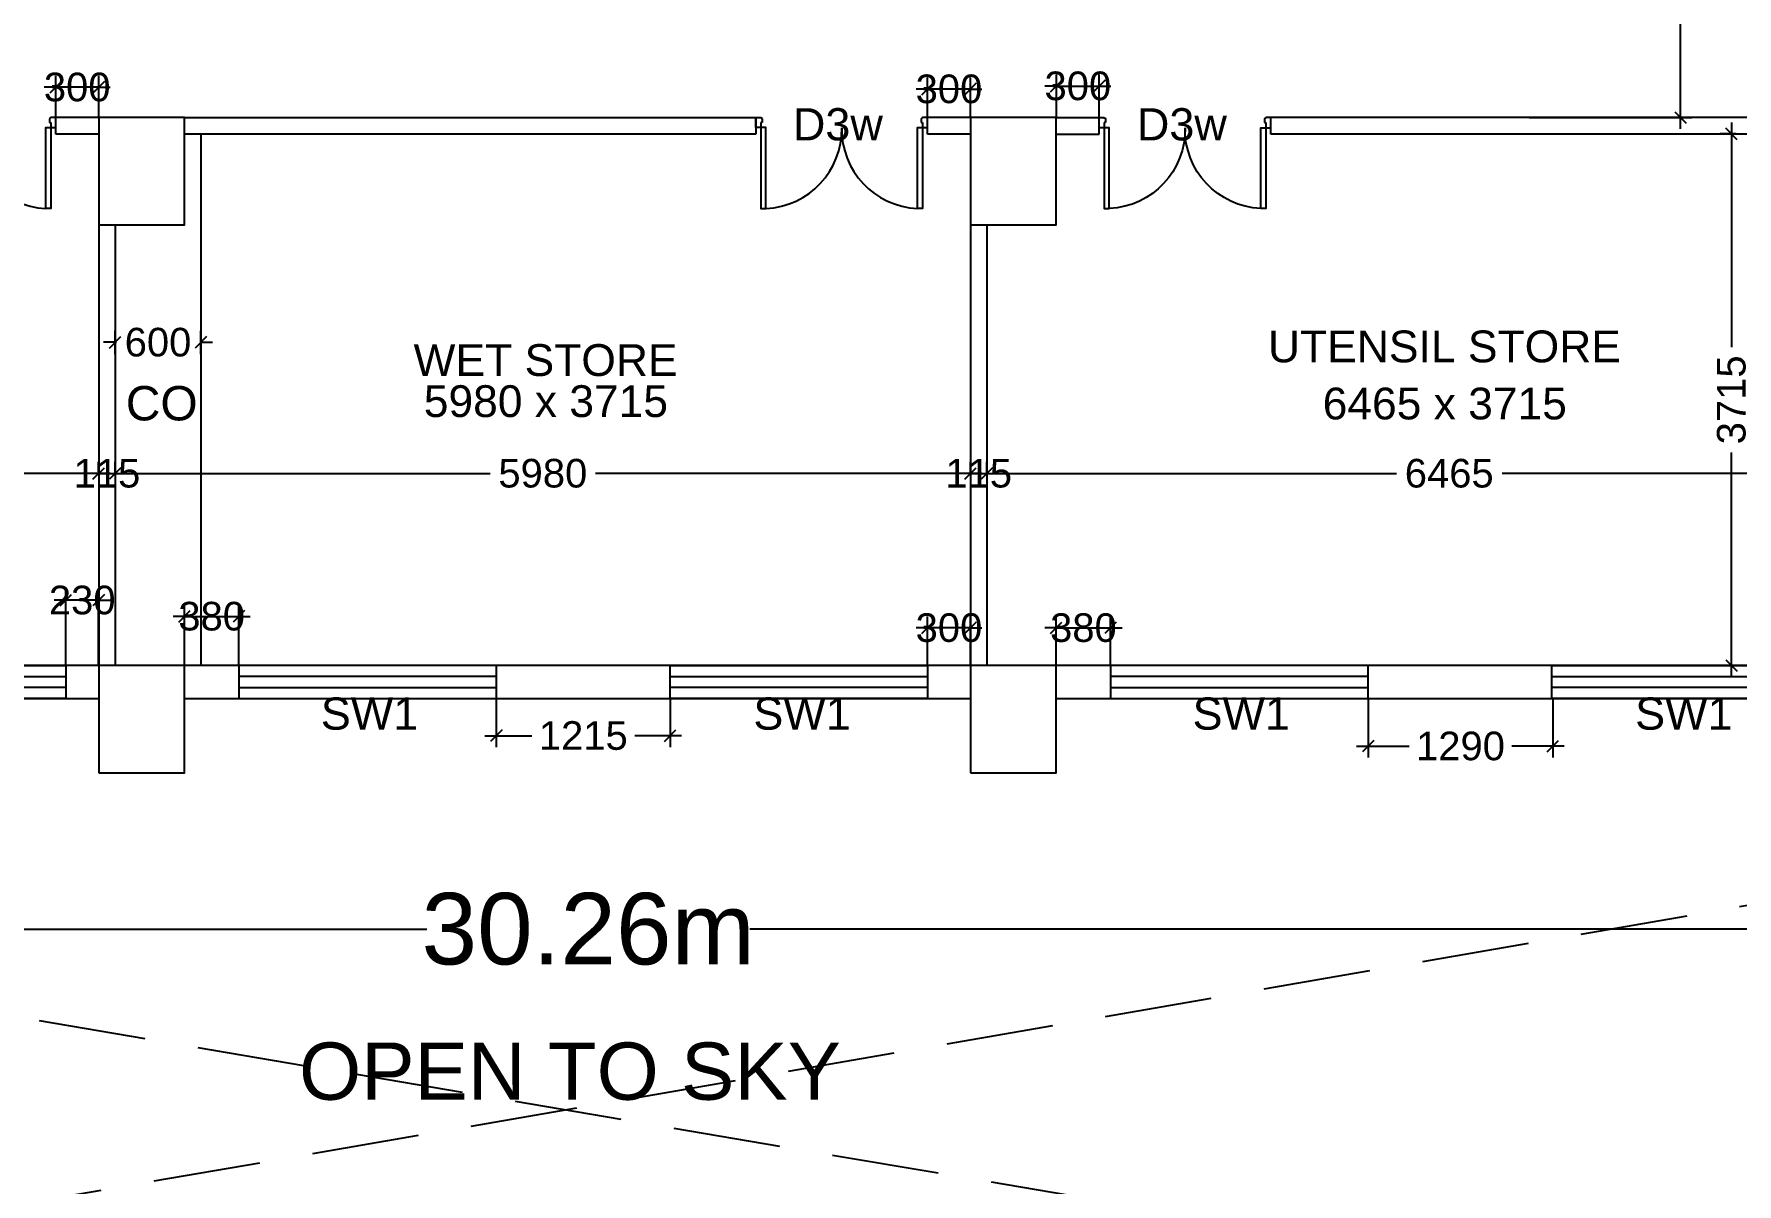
# Model space of a CAD drawing. Extents: x 6345096 to 6738923, y -6490958 to -6305885.
# Drawn here: x 6588046 to 6599949, y -6354932 to -6346897 of the extents above; entities that cross this region are included whole.
import ezdxf
from ezdxf.enums import TextEntityAlignment as Align

# ---------------------------------------------------------------- set-up
doc = ezdxf.new("R2010")
doc.units = 0
doc.header["$LTSCALE"] = 600
doc.header["$MEASUREMENT"] = 0
doc.header["$PDMODE"] = 35
doc.linetypes.add('HIDDEN', pattern=[0.375, 0.25, -0.125])
doc.linetypes.add('HIDDEN2', pattern=[0.1875, 0.125, -0.0625])
doc.layers.get('0').update_dxf_attribs({"linetype": 'CONTINUOUS'})
doc.layers.get('Defpoints').update_dxf_attribs({"linetype": 'CONTINUOUS'})
for name, color, linetype in [('Counter', 7, 'CONTINUOUS'), ('DIMEN', 5, 'CONTINUOUS'), ('DOOR', 32, 'CONTINUOUS'), ('Duct', 8, 'CONTINUOUS'), ('HS', 251, 'CONTINUOUS'), ('joinery', 7, 'CONTINUOUS'), ('LA-column', 3, 'CONTINUOUS'), ('Room Dim', 1, 'CONTINUOUS'), ('TEXT', 6, 'CONTINUOUS'), ('Walls', 7, 'CONTINUOUS'), ('WIN', 151, 'CONTINUOUS'), ('Working Dim', 5, 'CONTINUOUS')]:
    doc.layers.add(name, color=color, linetype=linetype)
doc.styles.add('ari', font='arial.ttf')
doc.styles.add('ARIAL', font='arial.ttf')
doc.styles.get("Standard").update_dxf_attribs({"font": 'romans.shx'})
doc.dimstyles.new('int. dim', dxfattribs={"dimtxt": 200, "dimasz": 80, "dimexe": 80, "dimexo": 0, "dimgap": 70, "dimtad": 0, "dimdec": 0, "dimzin": 12, "dimdsep": 46, "dimtxsty": 'ari', "dimblk": 'OBLIQUE', "dimcen": 2, "dimdle": 80, "dimclrd": 256, "dimclre": 256, "dimclrt": 6, "dimadec": 0, "dimazin": 0, "dimtfac": 1, "dimtdec": 0, "dimtix": 1, "dimtmove": 2, "dimatfit": 3, "dimfxl": 1, "dimtolj": 1, "dimtzin": 0, "dimlwd": -1, "dimlwe": -1, "dimarcsym": 0})
doc.dimstyles.new('STANDARD$0', dxfattribs={"dimscale": 0, "dimtxt": 150, "dimasz": 125, "dimexe": 0.75, "dimexo": 1, "dimgap": 25, "dimtad": 1, "dimdec": 0, "dimdsep": 46, "dimtxsty": 'Standard', "dimblk1": 'DOT', "dimblk2": 'DOT', "dimsah": 1, "dimcen": 2.5, "dimclrd": 1, "dimclre": 1, "dimclrt": 3, "dimadec": 0, "dimazin": 0, "dimtfac": 1, "dimtdec": 0, "dimtmove": 0, "dimatfit": 3, "dimldrblk": 'DOT', "dimfxl": 1, "dimtolj": 1, "dimtzin": 0, "dimarcsym": 0})

# ---------------------------------------------------------------- blocks, each defined once
blk = doc.blocks.new('Z$W@#10897')
at = {"layer": 'DOOR'}
for p, q in [((44, 88), (0, 88)), ((0, 88), (0, 0)), ((0, 0), (44, 0)), ((44, 44), (44, 88)), ((56, 44), (44, 44)), ((44, 0), (44, 2)), ((56, 12), (54, 12)), ((56, 12), (56, 44)), ((1444, 12), (1444, 44)), ((1444, 44), (1456, 44)), ((1444, 12), (1446, 12)), ((1456, 44), (1456, 88)), ((1456, 88), (1500, 88)), ((1456, 0), (1456, 2)), ((1500, 0), (1456, 0)), ((1500, 88), (1500, 0))]:
    blk.add_line(p, q, dxfattribs=at)
for points in [[(88, 794), (88, 88), (44, 88), (44, 794)], [(1412, 794), (1412, 88), (1456, 88), (1456, 794)]]:
    blk.add_lwpolyline(points, close=True, dxfattribs=at)
at = {"layer": 'DOOR', "color": 145}
for centre, start, end in [((57, 102), 358.8871, 87.3823), ((1443, 102), 92.6177, 181.1129)]:
    blk.add_arc(centre, 693, start, end, dxfattribs=at)
at = {"layer": 'DOOR'}
for centre, start, end in [((44, 12), 270, 0), ((1456, 12), 180, 270)]:
    blk.add_arc(centre, 9.92, start, end, dxfattribs=at)
blk = doc.blocks.new('_Oblique')
at = {"color": 0, "linetype": 'ByBlock', "lineweight": -2}
blk.add_line((-0.5, -0.5), (0.5, 0.5), dxfattribs=at)
blk = doc.blocks.new('*D585')
at = {"layer": 'Defpoints', "color": 0, "transparency": 16777216}
for p in [(6582452, -6349967, 5), (6588497, -6349967, 5), (6588497, -6349967)]:
    blk.add_point(p, dxfattribs=at)
at = {"layer": 'Working Dim', "transparency": 16777216}
for p, q in [((6582452, -6349967), (6582452, -6349887)), ((6588497, -6349967), (6588497, -6349887)), ((6582372, -6349967), (6585105, -6349967)), ((6588577, -6349967), (6585845, -6349967))]:
    blk.add_line(p, q, dxfattribs=at)
at = {"layer": 'Working Dim', "transparency": 16777216, "xscale": 80, "yscale": 80, "zscale": 80, "rotation": 180}
blk.add_blockref('_Oblique', (6582452, -6349967), dxfattribs=at)
at = {"layer": 'Working Dim', "transparency": 16777216, "xscale": 80, "yscale": 80, "zscale": 80}
blk.add_blockref('_Oblique', (6588497, -6349967), dxfattribs=at)
at = {"layer": 'Working Dim', "color": 6, "transparency": 16777216, "insert": (6585475, -6349967), "char_height": 200, "attachment_point": 5, "style": 'ari'}
blk.add_mtext('\\A1;6045', dxfattribs=at)
blk = doc.blocks.new('*D586')
at = {"layer": 'Defpoints', "color": 0, "transparency": 16777216}
for p in [(6588497, -6349967, 5), (6588612, -6349967, 5), (6588612, -6349967)]:
    blk.add_point(p, dxfattribs=at)
at = {"layer": 'Working Dim', "transparency": 16777216}
for p, q in [((6588497, -6349967), (6588497, -6349887)), ((6588612, -6349967), (6588612, -6349887)), ((6588497, -6349967), (6588417, -6349967)), ((6588497, -6349967), (6588612, -6349967)), ((6588612, -6349967), (6588692, -6349967))]:
    blk.add_line(p, q, dxfattribs=at)
at = {"layer": 'Working Dim', "transparency": 16777216, "xscale": 80, "yscale": 80, "zscale": 80}
blk.add_blockref('_Oblique', (6588497, -6349967), dxfattribs=at)
at = {"layer": 'Working Dim', "transparency": 16777216, "xscale": 80, "yscale": 80, "zscale": 80, "rotation": 180}
blk.add_blockref('_Oblique', (6588612, -6349967), dxfattribs=at)
at = {"layer": 'Working Dim', "color": 6, "transparency": 16777216, "insert": (6588555, -6349967), "char_height": 200, "attachment_point": 5, "style": 'ari'}
blk.add_mtext('\\A1;115', dxfattribs=at)
blk = doc.blocks.new('*D587')
at = {"layer": 'Defpoints', "color": 0, "transparency": 16777216}
for p in [(6588612, -6349967, 5), (6594591, -6349967, 5), (6594591, -6349967)]:
    blk.add_point(p, dxfattribs=at)
at = {"layer": 'Working Dim', "transparency": 16777216}
for p, q in [((6588612, -6349967), (6588612, -6349887)), ((6594591, -6349967), (6594591, -6349887)), ((6588532, -6349967), (6591234, -6349967)), ((6594671, -6349967), (6591970, -6349967))]:
    blk.add_line(p, q, dxfattribs=at)
at = {"layer": 'Working Dim', "transparency": 16777216, "xscale": 80, "yscale": 80, "zscale": 80, "rotation": 180}
blk.add_blockref('_Oblique', (6588612, -6349967), dxfattribs=at)
at = {"layer": 'Working Dim', "transparency": 16777216, "xscale": 80, "yscale": 80, "zscale": 80}
blk.add_blockref('_Oblique', (6594591, -6349967), dxfattribs=at)
at = {"layer": 'Working Dim', "color": 6, "transparency": 16777216, "insert": (6591602, -6349967), "char_height": 200, "attachment_point": 5, "style": 'ari'}
blk.add_mtext('\\A1;5980', dxfattribs=at)
blk = doc.blocks.new('*D588')
at = {"layer": 'Defpoints', "color": 0, "transparency": 16777216}
for p in [(6594591, -6349967, 5), (6594706, -6349967, 5), (6594706, -6349967)]:
    blk.add_point(p, dxfattribs=at)
at = {"layer": 'Working Dim', "transparency": 16777216}
for p, q in [((6594591, -6349967), (6594591, -6349887)), ((6594706, -6349967), (6594706, -6349887)), ((6594591, -6349967), (6594511, -6349967)), ((6594591, -6349967), (6594706, -6349967)), ((6594706, -6349967), (6594786, -6349967))]:
    blk.add_line(p, q, dxfattribs=at)
at = {"layer": 'Working Dim', "transparency": 16777216, "xscale": 80, "yscale": 80, "zscale": 80}
blk.add_blockref('_Oblique', (6594591, -6349967), dxfattribs=at)
at = {"layer": 'Working Dim', "transparency": 16777216, "xscale": 80, "yscale": 80, "zscale": 80, "rotation": 180}
blk.add_blockref('_Oblique', (6594706, -6349967), dxfattribs=at)
at = {"layer": 'Working Dim', "color": 6, "transparency": 16777216, "insert": (6594649, -6349967), "char_height": 200, "attachment_point": 5, "style": 'ari'}
blk.add_mtext('\\A1;115', dxfattribs=at)
blk = doc.blocks.new('*D589')
at = {"layer": 'Defpoints', "color": 0, "transparency": 16777216}
for p in [(6594706, -6349967, 5), (6601170, -6349967, 5), (6601170, -6349967)]:
    blk.add_point(p, dxfattribs=at)
at = {"layer": 'Working Dim', "transparency": 16777216}
for p, q in [((6594706, -6349967), (6594706, -6349887)), ((6594626, -6349967), (6597569, -6349967)), ((6601250, -6349967), (6598308, -6349967)), ((6601170, -6349967), (6601170, -6350047))]:
    blk.add_line(p, q, dxfattribs=at)
at = {"layer": 'Working Dim', "transparency": 16777216, "xscale": 80, "yscale": 80, "zscale": 80, "rotation": 180}
blk.add_blockref('_Oblique', (6594706, -6349967), dxfattribs=at)
at = {"layer": 'Working Dim', "transparency": 16777216, "xscale": 80, "yscale": 80, "zscale": 80}
blk.add_blockref('_Oblique', (6601170, -6349967), dxfattribs=at)
at = {"layer": 'Working Dim', "color": 6, "transparency": 16777216, "insert": (6597938, -6349967), "char_height": 200, "attachment_point": 5, "style": 'ari'}
blk.add_mtext('\\A1;6465', dxfattribs=at)
blk = doc.blocks.new('*D591')
at = {"layer": 'Defpoints', "color": 0, "transparency": 16777216}
for p in [(6588197, -6347268), (6588197, -6347480, 1), (6588498, -6347480, 6)]:
    blk.add_point(p, dxfattribs=at)
at = {"layer": 'Working Dim', "transparency": 16777216}
for p, q in [((6588197, -6347268), (6588117, -6347268)), ((6588197, -6347480), (6588197, -6347188)), ((6588498, -6347268), (6588197, -6347268)), ((6588498, -6347480), (6588498, -6347188)), ((6588498, -6347268), (6588578, -6347268))]:
    blk.add_line(p, q, dxfattribs=at)
at = {"layer": 'Working Dim', "transparency": 16777216, "xscale": 80, "yscale": 80, "zscale": 80}
blk.add_blockref('_Oblique', (6588197, -6347268), dxfattribs=at)
at = {"layer": 'Working Dim', "transparency": 16777216, "xscale": 80, "yscale": 80, "zscale": 80, "rotation": 180}
blk.add_blockref('_Oblique', (6588498, -6347268), dxfattribs=at)
at = {"layer": 'Working Dim', "color": 6, "transparency": 16777216, "insert": (6588347, -6347268), "char_height": 200, "attachment_point": 5, "style": 'ari'}
blk.add_mtext('\\A1;300', dxfattribs=at)
blk = doc.blocks.new('*D592')
at = {"layer": 'Defpoints', "color": 0, "transparency": 16777216}
for p in [(6594291, -6347281), (6594291, -6347480, 0), (6594592, -6347480, -4)]:
    blk.add_point(p, dxfattribs=at)
at = {"layer": 'Working Dim', "transparency": 16777216}
for p, q in [((6594291, -6347480), (6594291, -6347201)), ((6594592, -6347480), (6594592, -6347201)), ((6594291, -6347281), (6594211, -6347281)), ((6594592, -6347281), (6594291, -6347281)), ((6594592, -6347281), (6594672, -6347281))]:
    blk.add_line(p, q, dxfattribs=at)
at = {"layer": 'Working Dim', "transparency": 16777216, "xscale": 80, "yscale": 80, "zscale": 80}
blk.add_blockref('_Oblique', (6594291, -6347281), dxfattribs=at)
at = {"layer": 'Working Dim', "transparency": 16777216, "xscale": 80, "yscale": 80, "zscale": 80, "rotation": 180}
blk.add_blockref('_Oblique', (6594592, -6347281), dxfattribs=at)
at = {"layer": 'Working Dim', "color": 6, "transparency": 16777216, "insert": (6594441, -6347281), "char_height": 200, "attachment_point": 5, "style": 'ari'}
blk.add_mtext('\\A1;300', dxfattribs=at)
blk = doc.blocks.new('*D593')
at = {"layer": 'Defpoints', "color": 0, "transparency": 16777216}
for p in [(6595492, -6347260), (6595192, -6347480, -4), (6595492, -6347480, 0)]:
    blk.add_point(p, dxfattribs=at)
at = {"layer": 'Working Dim', "transparency": 16777216}
for p, q in [((6595192, -6347260), (6595112, -6347260)), ((6595192, -6347480), (6595192, -6347180)), ((6595192, -6347260), (6595492, -6347260)), ((6595492, -6347480), (6595492, -6347180)), ((6595492, -6347260), (6595572, -6347260))]:
    blk.add_line(p, q, dxfattribs=at)
at = {"layer": 'Working Dim', "transparency": 16777216, "xscale": 80, "yscale": 80, "zscale": 80}
blk.add_blockref('_Oblique', (6595192, -6347260), dxfattribs=at)
at = {"layer": 'Working Dim', "transparency": 16777216, "xscale": 80, "yscale": 80, "zscale": 80, "rotation": 180}
blk.add_blockref('_Oblique', (6595492, -6347260), dxfattribs=at)
at = {"layer": 'Working Dim', "color": 6, "transparency": 16777216, "insert": (6595342, -6347260), "char_height": 200, "attachment_point": 5, "style": 'ari'}
blk.add_mtext('\\A1;300', dxfattribs=at)
blk = doc.blocks.new('*D594')
at = {"layer": 'Defpoints', "color": 0, "transparency": 16777216}
for p in [(6599911, -6347595), (6599943, -6347595, 5), (6599943, -6351310, 10)]:
    blk.add_point(p, dxfattribs=at)
at = {"layer": 'Working Dim', "transparency": 16777216}
for p, q in [((6599911, -6347515), (6599911, -6349084)), ((6599943, -6347595), (6599831, -6347595)), ((6599911, -6351390), (6599911, -6349822)), ((6599943, -6351310), (6599831, -6351310))]:
    blk.add_line(p, q, dxfattribs=at)
at = {"layer": 'Working Dim', "transparency": 16777216, "xscale": 80, "yscale": 80, "zscale": 80}
for p, rotation in [((6599911, -6347595), 90), ((6599911, -6351310), 270)]:
    blk.add_blockref('_Oblique', p, dxfattribs=dict(at, rotation=rotation))
at = {"layer": 'Working Dim', "color": 6, "transparency": 16777216, "insert": (6599911, -6349453), "char_height": 200, "attachment_point": 5, "rotation": 90, "style": 'ari'}
blk.add_mtext('\\A1;3715', dxfattribs=at)
blk = doc.blocks.new('*D599')
at = {"layer": 'Defpoints', "color": 0, "transparency": 16777216}
for p in [(6588267, -6350853), (6588267, -6351310, 5), (6588497, -6351310, 5)]:
    blk.add_point(p, dxfattribs=at)
at = {"layer": 'Working Dim', "transparency": 16777216}
for p, q in [((6588267, -6351310), (6588267, -6350773)), ((6588497, -6351310), (6588497, -6350773)), ((6588267, -6350853), (6588187, -6350853)), ((6588497, -6350853), (6588267, -6350853)), ((6588497, -6350853), (6588577, -6350853))]:
    blk.add_line(p, q, dxfattribs=at)
at = {"layer": 'Working Dim', "transparency": 16777216, "xscale": 80, "yscale": 80, "zscale": 80}
blk.add_blockref('_Oblique', (6588267, -6350853), dxfattribs=at)
at = {"layer": 'Working Dim', "transparency": 16777216, "xscale": 80, "yscale": 80, "zscale": 80, "rotation": 180}
blk.add_blockref('_Oblique', (6588497, -6350853), dxfattribs=at)
at = {"layer": 'Working Dim', "color": 6, "transparency": 16777216, "insert": (6588382, -6350853), "char_height": 200, "attachment_point": 5, "style": 'ari'}
blk.add_mtext('\\A1;230', dxfattribs=at)
blk = doc.blocks.new('*D600')
at = {"layer": 'Defpoints', "color": 0, "transparency": 16777216}
for p in [(6589477, -6350966), (6589097, -6351310, 5), (6589477, -6351310, 5)]:
    blk.add_point(p, dxfattribs=at)
at = {"layer": 'Working Dim', "transparency": 16777216}
for p, q in [((6589097, -6350966), (6589017, -6350966)), ((6589097, -6351310), (6589097, -6350886)), ((6589097, -6350966), (6589477, -6350966)), ((6589477, -6351310), (6589477, -6350886)), ((6589477, -6350966), (6589557, -6350966))]:
    blk.add_line(p, q, dxfattribs=at)
at = {"layer": 'Working Dim', "transparency": 16777216, "xscale": 80, "yscale": 80, "zscale": 80}
blk.add_blockref('_Oblique', (6589097, -6350966), dxfattribs=at)
at = {"layer": 'Working Dim', "transparency": 16777216, "xscale": 80, "yscale": 80, "zscale": 80, "rotation": 180}
blk.add_blockref('_Oblique', (6589477, -6350966), dxfattribs=at)
at = {"layer": 'Working Dim', "color": 6, "transparency": 16777216, "insert": (6589287, -6350966), "char_height": 200, "attachment_point": 5, "style": 'ari'}
blk.add_mtext('\\A1;380', dxfattribs=at)
blk = doc.blocks.new('*D601')
at = {"layer": 'Defpoints', "color": 0, "transparency": 16777216}
for p in [(6594291, -6351046), (6594291, -6351310, 0), (6594591, -6351310, 5)]:
    blk.add_point(p, dxfattribs=at)
at = {"layer": 'Working Dim', "transparency": 16777216}
for p, q in [((6594291, -6351310), (6594291, -6350966)), ((6594591, -6351310), (6594591, -6350966)), ((6594291, -6351046), (6594211, -6351046)), ((6594591, -6351046), (6594291, -6351046)), ((6594591, -6351046), (6594671, -6351046))]:
    blk.add_line(p, q, dxfattribs=at)
at = {"layer": 'Working Dim', "transparency": 16777216, "xscale": 80, "yscale": 80, "zscale": 80}
blk.add_blockref('_Oblique', (6594291, -6351046), dxfattribs=at)
at = {"layer": 'Working Dim', "transparency": 16777216, "xscale": 80, "yscale": 80, "zscale": 80, "rotation": 180}
blk.add_blockref('_Oblique', (6594591, -6351046), dxfattribs=at)
at = {"layer": 'Working Dim', "color": 6, "transparency": 16777216, "insert": (6594441, -6351046), "char_height": 200, "attachment_point": 5, "style": 'ari'}
blk.add_mtext('\\A1;300', dxfattribs=at)
blk = doc.blocks.new('*D602')
at = {"layer": 'Defpoints', "color": 0, "transparency": 16777216}
for p in [(6595571, -6351046), (6595191, -6351310, 5), (6595571, -6351310, 5)]:
    blk.add_point(p, dxfattribs=at)
at = {"layer": 'Working Dim', "transparency": 16777216}
for p, q in [((6595191, -6351310), (6595191, -6350966)), ((6595571, -6351310), (6595571, -6350966)), ((6595191, -6351046), (6595111, -6351046)), ((6595191, -6351046), (6595571, -6351046)), ((6595571, -6351046), (6595651, -6351046))]:
    blk.add_line(p, q, dxfattribs=at)
at = {"layer": 'Working Dim', "transparency": 16777216, "xscale": 80, "yscale": 80, "zscale": 80}
blk.add_blockref('_Oblique', (6595191, -6351046), dxfattribs=at)
at = {"layer": 'Working Dim', "transparency": 16777216, "xscale": 80, "yscale": 80, "zscale": 80, "rotation": 180}
blk.add_blockref('_Oblique', (6595571, -6351046), dxfattribs=at)
at = {"layer": 'Working Dim', "color": 6, "transparency": 16777216, "insert": (6595381, -6351046), "char_height": 200, "attachment_point": 5, "style": 'ari'}
blk.add_mtext('\\A1;380', dxfattribs=at)
blk = doc.blocks.new('*D1188')
at = {"layer": 'Defpoints', "color": 0, "transparency": 16777216}
for p in [(6576789, -6352150, 11182), (6607050, -6352162, 5), (6607050, -6353152)]:
    blk.add_point(p, dxfattribs=at)
at = {"layer": 'DIMEN', "color": 8, "transparency": 16777216}
for p, q in [((6576789, -6352150), (6576789, -6353452)), ((6607050, -6352162), (6607050, -6353452)), ((6576489, -6353152), (6590791, -6353152)), ((6607350, -6353152), (6593048, -6353152))]:
    blk.add_line(p, q, dxfattribs=at)
at = {"layer": 'DIMEN', "color": 8, "transparency": 16777216, "xscale": 300, "yscale": 300, "zscale": 300, "rotation": 180}
blk.add_blockref('_Oblique', (6576789, -6353152), dxfattribs=at)
at = {"layer": 'DIMEN', "color": 8, "transparency": 16777216, "xscale": 300, "yscale": 300, "zscale": 300}
blk.add_blockref('_Oblique', (6607050, -6353152), dxfattribs=at)
at = {"layer": 'DIMEN', "color": 7, "transparency": 16777216, "insert": (6591919, -6353152), "char_height": 500, "attachment_point": 5, "style": 'ari'}
blk.add_mtext('\\A1;30.26m', dxfattribs=at)
blk = doc.blocks.new('*D1252')
at = {"layer": 'Defpoints', "color": 0, "transparency": 16777216}
for p in [(6591277, -6351540, 5), (6592492, -6351540), (6592492, -6351800)]:
    blk.add_point(p, dxfattribs=at)
at = {"layer": 'Working Dim', "transparency": 16777216}
for p, q in [((6591277, -6351540), (6591277, -6351880)), ((6592492, -6351540), (6592492, -6351880)), ((6591197, -6351800), (6591525, -6351800)), ((6592572, -6351800), (6592245, -6351800))]:
    blk.add_line(p, q, dxfattribs=at)
at = {"layer": 'Working Dim', "transparency": 16777216, "xscale": 80, "yscale": 80, "zscale": 80, "rotation": 180}
blk.add_blockref('_Oblique', (6591277, -6351800), dxfattribs=at)
at = {"layer": 'Working Dim', "transparency": 16777216, "xscale": 80, "yscale": 80, "zscale": 80}
blk.add_blockref('_Oblique', (6592492, -6351800), dxfattribs=at)
at = {"layer": 'Working Dim', "color": 6, "transparency": 16777216, "insert": (6591885, -6351800), "char_height": 200, "attachment_point": 5, "style": 'ari'}
blk.add_mtext('\\A1;1215', dxfattribs=at)
blk = doc.blocks.new('*D1253')
at = {"layer": 'Defpoints', "color": 0, "transparency": 16777216}
for p in [(6597371, -6351540, 5), (6598662, -6351541, 5), (6598662, -6351873)]:
    blk.add_point(p, dxfattribs=at)
at = {"layer": 'Working Dim', "transparency": 16777216}
for p, q in [((6597371, -6351540), (6597371, -6351953)), ((6598662, -6351541), (6598662, -6351953)), ((6597291, -6351873), (6597658, -6351873)), ((6598742, -6351873), (6598376, -6351873))]:
    blk.add_line(p, q, dxfattribs=at)
at = {"layer": 'Working Dim', "transparency": 16777216, "xscale": 80, "yscale": 80, "zscale": 80, "rotation": 180}
blk.add_blockref('_Oblique', (6597371, -6351873), dxfattribs=at)
at = {"layer": 'Working Dim', "transparency": 16777216, "xscale": 80, "yscale": 80, "zscale": 80}
blk.add_blockref('_Oblique', (6598662, -6351873), dxfattribs=at)
at = {"layer": 'Working Dim', "color": 6, "transparency": 16777216, "insert": (6598017, -6351873), "char_height": 200, "attachment_point": 5, "style": 'ari'}
blk.add_mtext('\\A1;1290', dxfattribs=at)
blk = doc.blocks.new('*D1269')
at = {"layer": 'Defpoints', "color": 0, "transparency": 16777216}
for p in [(6598496, -6337245), (6599555, -6337245), (6598496, -6347480)]:
    blk.add_point(p, dxfattribs=at)
at = {"layer": 'Working Dim', "transparency": 16777216}
for p, q in [((6598496, -6337245), (6599635, -6337245)), ((6599555, -6337165), (6599555, -6341925)), ((6599555, -6347560), (6599555, -6342801)), ((6598496, -6347480), (6599635, -6347480))]:
    blk.add_line(p, q, dxfattribs=at)
at = {"layer": 'Working Dim', "transparency": 16777216, "xscale": 80, "yscale": 80, "zscale": 80}
for p, rotation in [((6599555, -6337245), 90), ((6599555, -6347480), 270)]:
    blk.add_blockref('_Oblique', p, dxfattribs=dict(at, rotation=rotation))
at = {"layer": 'Working Dim', "color": 6, "transparency": 16777216, "insert": (6599555, -6342363), "char_height": 200, "attachment_point": 5, "rotation": 90, "style": 'ari'}
blk.add_mtext('\\A1;10235', dxfattribs=at)
blk = doc.blocks.new('A$C2CD672AE')
at = {"layer": 'Walls', "color": 8, "linetype": 'HIDDEN'}
for p, q in [((58778.1, 108943.6), (62772.1, 108943.6)), ((62772.1, 108943.6), (62772.1, 108828.6)), ((62772.1, 108828.6), (58778.1, 108828.6)), ((58178.1, 108193.5), (58178.1, 105113.5)), ((58293.1, 108193.5), (58293.1, 105113.6)), ((64272.1, 108193.5), (64272.1, 105113.6)), ((64387.1, 108193.5), (64387.1, 105113.6)), ((58178.1, 105113.5), (52617.6, 105113.6)), ((64272.1, 105113.6), (58778.1, 105113.5)), ((70366.1, 105113.6), (64872.1, 105113.5)), ((52617.6, 104883.6), (58178.1, 104883.5)), ((58778.1, 104883.5), (64272.1, 104883.6)), ((64872.1, 104883.5), (70366.1, 104883.5))]:
    blk.add_line(p, q, dxfattribs=at)
for points in [[(58178.1, 108943.7), (57878.1, 108943.7)], [(57878.1, 108828.7), (57878.1, 108943.7)], [(64272.1, 108943.6), (63972.1, 108943.6)], [(63972.1, 108828.6), (63972.1, 108943.6)], [(64872.1, 108943.4), (65172.1, 108943.4)], [(65172.1, 108828.4), (65172.1, 108943.4)], [(70366.1, 108943.6), (66372.1, 108943.6)], [(66372.1, 108828.4), (66372.1, 108943.4)], [(58178.1, 108828.7), (57878.1, 108828.7)], [(64272.1, 108828.6), (63972.1, 108828.6)], [(64872.1, 108828.4), (65172.1, 108828.4)], [(70366.1, 108828.6), (66372.1, 108828.6)]]:
    blk.add_lwpolyline(points, dxfattribs=at)
blk = doc.blocks.new('*D2470')
at = {"layer": 'Defpoints', "color": 0, "transparency": 16777216}
for p in [(6589212, -6349051), (6588612, -6349134), (6589212, -6349134)]:
    blk.add_point(p, dxfattribs=at)
at = {"layer": 'Working Dim', "transparency": 16777216}
for p, q in [((6588612, -6349051), (6588532, -6349051)), ((6588612, -6349134), (6588612, -6348971)), ((6588612, -6349051), (6588621, -6349051)), ((6589212, -6349051), (6589204, -6349051)), ((6589212, -6349134), (6589212, -6348971)), ((6589212, -6349051), (6589292, -6349051))]:
    blk.add_line(p, q, dxfattribs=at)
at = {"layer": 'Working Dim', "transparency": 16777216, "xscale": 80, "yscale": 80, "zscale": 80}
blk.add_blockref('_Oblique', (6588612, -6349051), dxfattribs=at)
at = {"layer": 'Working Dim', "transparency": 16777216, "xscale": 80, "yscale": 80, "zscale": 80, "rotation": 180}
blk.add_blockref('_Oblique', (6589212, -6349051), dxfattribs=at)
at = {"layer": 'Working Dim', "color": 6, "transparency": 16777216, "insert": (6588912, -6349051), "char_height": 200, "attachment_point": 5, "style": 'ari'}
blk.add_mtext('\\A1;600', dxfattribs=at)

msp = doc.modelspace()

# ---------------------------------------------------------------- linework, layer by layer
at = {"layer": 'Duct', "color": 8, "linetype": 'HIDDEN2', "ltscale": 10}
for p, q in [((6576989.439, -6351910.436, 1.031), (6606469.44, -6356906.506, -3.017)), ((6606249.529, -6351910.251, 5.322), (6577589.532, -6356867.128, -1.277))]:
    msp.add_line(p, q, dxfattribs=at)
at = {"layer": 'LA-column', "color": 2}
for points, elevation in [([(6588497.529, -6348230.251), (6589097.529, -6348230.251), (6589097.529, -6347480.251), (6588497.529, -6347480.251)], 5.322), ([(6594591.529, -6348230.251), (6595191.529, -6348230.251), (6595191.529, -6347480.251), (6594591.529, -6347480.251)], 0.191), ([(6588497.529, -6352060.251), (6589097.529, -6352060.251), (6589097.529, -6351310.251), (6588497.529, -6351310.251)], 5.322), ([(6594591.529, -6352060.251), (6595191.529, -6352060.251), (6595191.529, -6351310.251), (6594591.529, -6351310.251)], 0.191)]:
    msp.add_lwpolyline(points, close=True, dxfattribs=dict(at, elevation=elevation))
at = {"layer": 'Walls', "linetype": 'Continuous'}
for p, q in [((6589097.439, -6347480.318), (6593091.439, -6347480.318)), ((6593091.439, -6347480.318), (6593091.439, -6347595.318)), ((6593091.439, -6347595.318), (6589097.439, -6347595.318)), ((6589212.439, -6347595.318), (6589212.439, -6351310.318)), ((6588497.439, -6348230.361), (6588497.439, -6351310.361)), ((6588612.439, -6348230.361), (6588612.439, -6351310.318)), ((6594591.439, -6348230.364), (6594591.439, -6351310.318)), ((6594706.439, -6348230.364), (6594706.439, -6351310.318)), ((6588497.439, -6351310.361), (6582936.938, -6351310.318)), ((6594591.439, -6351310.319), (6589097.439, -6351310.36)), ((6600685.529, -6351310.318), (6595191.439, -6351310.36)), ((6582936.938, -6351540.318), (6588497.439, -6351540.361)), ((6589097.439, -6351540.36), (6594591.439, -6351540.319)), ((6595191.439, -6351540.36), (6600685.529, -6351540.368))]:
    msp.add_line(p, q, dxfattribs=at)
for points in [[(6588497.529, -6347480.251), (6588197.439, -6347480.251)], [(6588197.439, -6347595.251), (6588197.439, -6347480.251)], [(6594591.529, -6347480.318), (6594291.439, -6347480.318)], [(6594291.439, -6347595.318), (6594291.439, -6347480.318)], [(6595191.529, -6347480.477), (6595491.529, -6347480.477)], [(6595491.529, -6347595.477), (6595491.529, -6347480.477)], [(6600685.439, -6347480.318), (6596691.529, -6347480.318)], [(6596691.529, -6347595.477), (6596691.529, -6347480.477)], [(6588497.529, -6347595.251), (6588197.439, -6347595.251)], [(6594591.529, -6347595.318), (6594291.439, -6347595.318)], [(6595191.529, -6347595.477), (6595491.529, -6347595.477)], [(6600685.439, -6347595.318), (6596691.529, -6347595.318)]]:
    msp.add_lwpolyline(points, dxfattribs=at)
at = {"layer": 'WIN', "linetype": 'Continuous'}
for points, elevation in [([(6586467.439, -6351540.36), (6586467.439, -6351310.36), (6588267.439, -6351310.36), (6588267.439, -6351540.36)], 5.322), ([(6591277.439, -6351540.36), (6591277.439, -6351310.36), (6589477.439, -6351310.36), (6589477.439, -6351540.36)], 5.322), ([(6592491.439, -6351540.319), (6592491.439, -6351310.319), (6594291.439, -6351310.319), (6594291.439, -6351540.319)], 0.133), ([(6597371.439, -6351540.318), (6597371.439, -6351310.318), (6595571.439, -6351310.318), (6595571.439, -6351540.318)], 5.322), ([(6598655.524, -6351540.368), (6598655.524, -6351310.368), (6600455.524, -6351310.368), (6600455.524, -6351540.368)], 10.529), ([(6586467.439, -6351463.36), (6586467.439, -6351387.36), (6588267.439, -6351387.36), (6588267.439, -6351463.36)], 5.322), ([(6591277.439, -6351463.36), (6591277.439, -6351387.36), (6589477.439, -6351387.36), (6589477.439, -6351463.36)], 5.322), ([(6592491.439, -6351463.319), (6592491.439, -6351387.319), (6594291.439, -6351387.319), (6594291.439, -6351463.319)], 0.133), ([(6597371.439, -6351463.318), (6597371.439, -6351387.318), (6595571.439, -6351387.318), (6595571.439, -6351463.318)], 5.322), ([(6598655.524, -6351463.368), (6598655.524, -6351387.368), (6600455.524, -6351387.368), (6600455.524, -6351463.368)], 10.529)]:
    msp.add_lwpolyline(points, close=True, dxfattribs=dict(at, elevation=elevation))

# ---------------------------------------------------------------- block references
at = {"layer": 'DOOR', "yscale": 0.7999999783933163, "rotation": 180}
for p, xscale, zscale in [((6588197.439, -6347480.251, 0.973), 0.7999999783933163, 0.7999999783933163), ((6594291.439, -6347480.318, 0.133), 0.7999999783933163, 0.7999999783933163), ((6595491.529, -6347480.477, 0.133), -0.7999999783933163, 0.7999999790291321)]:
    msp.add_blockref('Z$W@#10897', p, dxfattribs=dict(at, xscale=xscale, zscale=zscale))
at = {"layer": 'HS'}
msp.add_blockref('A$C2CD672AE', (6530319.294, -6456423.902, 8.17), dxfattribs=at)

# ---------------------------------------------------------------- texts
at = {"layer": 'Counter', "color": 10, "style": 'ARIAL'}
msp.add_text('CO', height=240, dxfattribs=at).set_placement((6588686.564, -6349596.552))
at = {"layer": 'Duct', "color": 7, "style": 'ari'}
msp.add_text('OPEN TO SKY', height=400, dxfattribs=at).set_placement((6591792.117, -6354343.964, 0.017), align=Align.CENTER)
at = {"layer": 'joinery', "style": 'ari'}
for s, p in [('D3w', (6593664.562, -6347639.663, 0.133)), ('D3w', (6596069.2, -6347639.822, 0.133)), ('SW1', (6590390.648, -6351757.867, 5.322)), ('SW1', (6593414.143, -6351757.825, 0.133)), ('SW1', (6596484.648, -6351757.825, 5.322)), ('SW1', (6599578.229, -6351757.875, 10.529))]:
    msp.add_text(s, height=225, dxfattribs=at).set_placement(p, align=Align.CENTER)
at = {"layer": 'Room Dim', "style": 'ARIAL'}
for s, p in [('5980 x 3715', (6591623.487, -6349572.934, 0.191)), ('6465 x 3715', (6597906.996, -6349589.535, 0.191))]:
    msp.add_text(s, height=222, dxfattribs=at).set_placement(p, align=Align.CENTER)
at = {"layer": 'TEXT', "color": 7, "style": 'ARIAL'}
for s, height, p in [('WET STORE', 222.3176, (6591621.229, -6349286.147, 0.191)), ('UTENSIL STORE', 222.31757, (6597904.738, -6349190.756, 0.191))]:
    msp.add_text(s, height=height, rotation=359.9999022, dxfattribs=at).set_placement(p, align=Align.CENTER)

# ---------------------------------------------------------------- dimensions: what is measured, and where the dimension line sits
at = {"layer": 'DIMEN'}
dim = msp.add_linear_dim(base=(6607049.53, -6353152.299), p1=(6576789.438, -6352150.126, 11181.982), p2=(6607049.53, -6352162.443, 5.021), dimstyle='STANDARD$0', override={"dimscale": 1, "dimtxt": 500, "dimasz": 300, "dimexe": 300, "dimexo": 0, "dimgap": 1, "dimtad": 0, "dimdec": 2, "dimlfac": 0.001, "dimzin": 0, "dimpost": 'm', "dimtxsty": 'ari', "dimblk1": 'Oblique', "dimblk2": 'Oblique', "dimcen": 0, "dimdle": 300, "dimclrd": 8, "dimclre": 8, "dimclrt": 7, "dimadec": 2, "dimtdec": 2, "dimtmove": 2, "dimfxl": 0.75, "dimfrac": 1, "dimlwd": 65535, "dimlwe": 65535}, dxfattribs=at)
dim.commit()
dim.dimension.update_dxf_attribs({"geometry": '*D1188', "text_midpoint": (6591919.484, -6353152.299)})
at = {"layer": 'Working Dim', "color": 6}
for base, p1, p2, picture, middle in [((6599555.384, -6337245.387), (6598495.797, -6347480.318), (6598495.797, -6337245.387), '*D1269', (6599555.384, -6342362.853)), ((6599911.312, -6347595.318), (6599942.757, -6351310.323, 9.825), (6599942.757, -6347595.318, 5.322), '*D594', (6599911.312, -6349452.821))]:
    dim = msp.add_linear_dim(base=base, p1=p1, p2=p2, angle=90, dimstyle='int. dim', override={"dimtxt": 200, "dimarcsym": 1}, dxfattribs=at)
    dim.commit()
    dim.dimension.update_dxf_attribs({"geometry": picture, "text_midpoint": middle})
for base, p1, p2, picture, middle in [((6588197.439, -6347268.322), (6588497.529, -6347480.251, 6.162), (6588197.439, -6347480.251, 0.973), '*D591', (6588347.484, -6347268.322)), ((6594291.439, -6347280.907), (6594591.529, -6347480.318, -3.728), (6594291.439, -6347480.318, 0.133), '*D592', (6594441.484, -6347280.907)), ((6595491.529, -6347260.129), (6595191.529, -6347480.477, -3.728), (6595491.529, -6347480.477, 0.133), '*D593', (6595341.529, -6347260.129)), ((6588612.439, -6349966.816), (6588497.439, -6349966.816, 5.322), (6588612.439, -6349966.816, 5.322), '*D586', (6588554.939, -6349966.816)), ((6594706.439, -6349966.816), (6594591.439, -6349966.816, 5.322), (6594706.439, -6349966.816, 5.322), '*D588', (6594648.939, -6349966.816)), ((6588267.439, -6350853.045), (6588497.439, -6351310.361, 5.322), (6588267.439, -6351310.359, 5.322), '*D599', (6588382.439, -6350853.045)), ((6589477.439, -6350965.819), (6589097.439, -6351310.361, 5.322), (6589477.439, -6351310.358, 5.322), '*D600', (6589287.439, -6350965.819)), ((6594291.439, -6351045.692), (6594591.439, -6351310.319, 5.322), (6594291.439, -6351310.319, 0.133), '*D601', (6594441.439, -6351045.692)), ((6595571.439, -6351046.437), (6595191.439, -6351310.318, 5.322), (6595571.439, -6351310.358, 5.322), '*D602', (6595381.439, -6351046.437)), ((6592492.439, -6351800.241), (6591277.439, -6351540.36, 5.322), (6592492.439, -6351540.133), '*D1252', (6591884.939, -6351800.241)), ((6598661.935, -6351873.176), (6597371.439, -6351540.364, 5.322), (6598661.935, -6351541.364, 5.322), '*D1253', (6598016.687, -6351873.176))]:
    dim = msp.add_linear_dim(base=base, p1=p1, p2=p2, dimstyle='int. dim', override={"dimtxt": 200, "dimarcsym": 1}, dxfattribs=at)
    dim.commit()
    dim.dimension.update_dxf_attribs({"geometry": picture, "text_midpoint": middle})
at = {"layer": 'Working Dim'}
dim = msp.add_linear_dim(base=(6589212.439, -6349050.963), p1=(6588612.439, -6349133.791), p2=(6589212.439, -6349133.791), dimstyle='int. dim', dxfattribs=at)
dim.commit()
dim.dimension.update_dxf_attribs({"geometry": '*D2470', "text_midpoint": (6588912.439, -6349050.963)})
at = {"layer": 'Working Dim', "color": 6}
for base, p1, p2, text, picture, middle in [((6588497.439, -6349966.816), (6582451.938, -6349966.816, 5.322), (6588497.439, -6349966.816, 5.322), '6045', '*D585', (6585474.688, -6349966.816)), ((6594591.439, -6349966.816), (6588612.439, -6349966.816, 5.322), (6594591.439, -6349966.816, 5.322), '5980', '*D587', (6591601.939, -6349966.816)), ((6601170.439, -6349966.816), (6594706.439, -6349966.816, 5.322), (6601170.439, -6349966.816, 5.322), '6465', '*D589', (6597938.439, -6349966.816))]:
    dim = msp.add_linear_dim(base=base, p1=p1, p2=p2, text=text, dimstyle='int. dim', override={"dimtxt": 200, "dimarcsym": 1}, dxfattribs=at)
    dim.commit()
    dim.dimension.update_dxf_attribs({"geometry": picture, "text_midpoint": middle})

doc.saveas('drawing.dxf')
